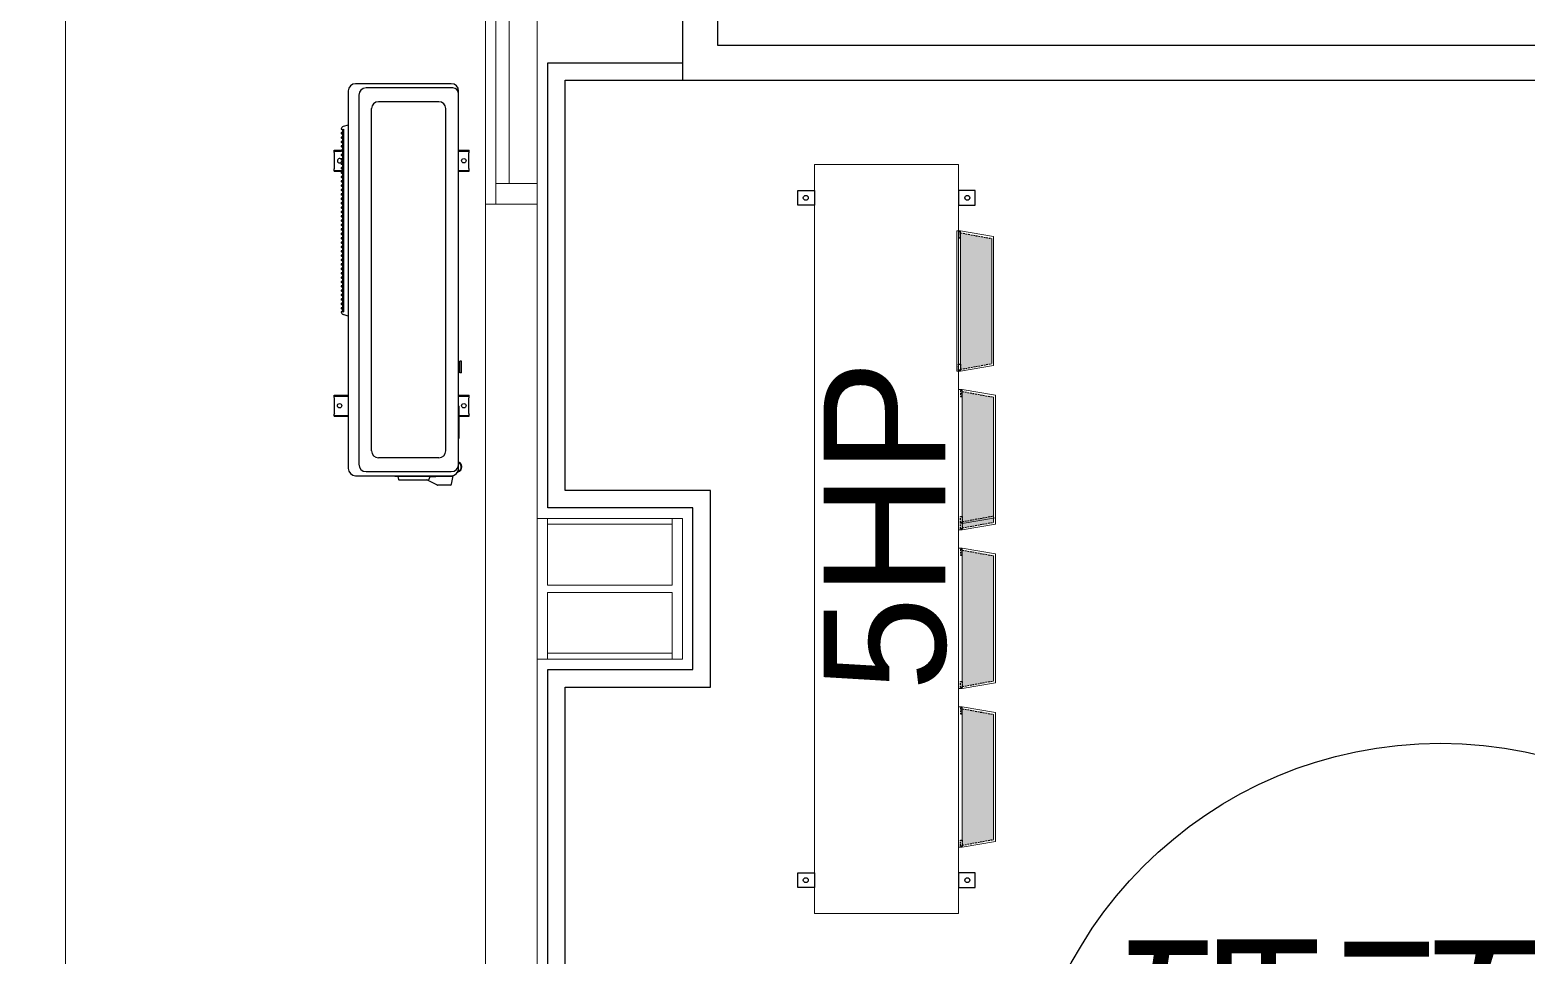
# Model space of a CAD drawing. Header units: millimetres. Extents: x -15161 to 10473752, y -72817 to 33960.
# Drawn here: x 72611.7 to 73039.2, y -48512.7 to -48248.4 of the extents above; entities that cross this region are included whole.
import ezdxf
from ezdxf import colors
from ezdxf.entities.mleader import LeaderData, LeaderLine
from ezdxf.enums import TextEntityAlignment as Align
from ezdxf.math import Vec2, Vec3

# ---------------------------------------------------------------- set-up
doc = ezdxf.new("R2010")
doc.units = ezdxf.units.MM
doc.linetypes.add('DASHED', pattern=[0.75, 0.5, -0.25])
doc.layers.add('1', color=7, linetype='Continuous', lineweight=9)
doc.layers.add('HIDDEN', color=2, linetype='DASHED')
doc.layers.add('PDF_幾何圖形', color=7, linetype='Continuous')
doc.styles.get("Standard").update_dxf_attribs({"font": 'arial.ttf'})

# ---------------------------------------------------------------- blocks, each defined once
blk = doc.blocks.new('建築底圖1140116')
at = {"layer": 'PDF_幾何圖形', "lineweight": 0}
blk.add_line((-1833.16, -22058.93), (-1833.16, -25652.78), dxfattribs=at)
for points in [[(-1953.16, -21908.9), (-1953.16, -26352.25), (-559.74, -26173.15), (-558.05, -26185), (-1953.16, -26364.27)], [(-1833.16, -24779.72), (-1833.16, -24985.07), (-1818.34, -24985.07), (-1818.34, -25389.84), (-1762.03, -25389.84), (-1762.03, -25437.26), (-1762.03, -25389.84), (-1818.34, -25389.84)], [(-1830.2, -24779.72), (-1830.2, -24985.07)], [(-1818.34, -24779.72), (-1818.34, -24985.07)], [(-1826.39, -24979.14), (-1826.39, -24878.37)], [(-1818.34, -24979.14), (-1830.2, -24979.14)], [(-1833.16, -24985.07), (-1833.16, -25532.11), (-1768.38, -25532.11), (-1768.38, -25460.13), (-1762.03, -25460.13)]]:
    blk.add_lwpolyline(points, dxfattribs=at)
for points in [[(-1779.81, -25115.05), (-1776.85, -25115.05), (-1776.85, -25074.83), (-1779.81, -25074.83), (-1779.81, -25093.88), (-1815.38, -25093.88), (-1815.38, -25074.83), (-1818.34, -25074.83), (-1818.34, -25115.05), (-1815.38, -25115.05), (-1815.38, -25096), (-1779.81, -25096)], [(-1815.38, -25076.52), (-1815.38, -25074.83), (-1779.81, -25074.83), (-1779.81, -25076.52)], [(-1815.38, -25115.05), (-1815.38, -25113.36), (-1779.81, -25113.36), (-1779.81, -25115.05)]]:
    blk.add_lwpolyline(points, close=True, dxfattribs=at)
blk = doc.blocks.new('庫板圖灰底')
at = {"color": 8}
for points in [[(79758.79, -18032.58), (79758.79, -18512.75), (80457.14, -18512.75), (80457.14, -18634.96), (80513.64, -18634.96)], [(79768.79, -18032.58), (79768.79, -18502.75), (80467.14, -18502.75), (80467.14, -18624.96), (80513.64, -18624.96)], [(80462.14, -18634.96), (80462.14, -18693.43), (81073.88, -18693.43), (81073.88, -19143.43), (80523.88, -19143.43), (80523.88, -18947.97), (80447.32, -18947.97), (80447.32, -18986.75), (79778.61, -18986.75), (79778.61, -18947.97), (79720.3, -18947.97), (79720.3, -18681.19), (79761.79, -18681.19), (79761.79, -18634.96), (79720.3, -18634.96), (79720.3, -18507.75), (79758.79, -18507.75)], [(80457.14, -18634.96), (80457.14, -18698.43), (81068.88, -18698.43), (81068.88, -19138.43), (80528.88, -19138.43), (80528.88, -18942.97), (80442.32, -18942.97), (80442.32, -18981.75), (79783.61, -18981.75), (79783.61, -18942.97), (79725.3, -18942.97), (79725.3, -18686.19), (79766.79, -18686.19), (79766.79, -18629.96), (79725.3, -18629.96), (79725.3, -18512.75), (79758.79, -18512.75)]]:
    blk.add_lwpolyline(points, dxfattribs=at)
blk = doc.blocks.new('機組圖灰底')
h = blk.add_hatch(color=8)
h.dxf.hatch_style = 1
h.paths.add_polyline_path([(81689.55, -36407.99), (81680.59, -36406.36), (81680.59, -36407.79), (81680.59, -36445.35), (81689.55, -36443.72)])
h = blk.add_hatch(color=8)
h.dxf.hatch_style = 1
h.paths.add_polyline_path([(81690.07, -36453.32), (81681.11, -36451.69), (81681.11, -36453.12), (81681.11, -36490.68), (81690.07, -36489.05)])
h = blk.add_hatch(color=8)
h.dxf.hatch_style = 1
h.paths.add_polyline_path([(81690.07, -36498.65), (81681.11, -36497.02), (81681.11, -36498.45), (81681.11, -36536.01), (81690.07, -36534.38)])
h = blk.add_hatch(color=8)
h.dxf.hatch_style = 1
h.paths.add_polyline_path([(81690.07, -36543.98), (81681.11, -36542.35), (81681.11, -36543.77), (81681.11, -36581.34), (81690.07, -36579.71)])
at = {"layer": '1'}
h = blk.add_hatch(color=8, dxfattribs=at)
h.dxf.hatch_style = 1
h.paths.add_polyline_path([(81680.59, -36406.36), (81680.59, -36407.79), (81689.3, -36407.95)])
h = blk.add_hatch(color=8, dxfattribs=at)
h.dxf.hatch_style = 1
h.paths.add_polyline_path([(81680.59, -36445.35), (81680.59, -36443.92), (81689.3, -36443.76)])
h = blk.add_hatch(color=8, dxfattribs=at)
h.dxf.hatch_style = 1
h.paths.add_polyline_path([(81680.59, -36445.35), (81680.59, -36443.92), (81689.3, -36443.76)])
h = blk.add_hatch(color=8, dxfattribs=at)
h.dxf.hatch_style = 1
h.paths.add_polyline_path([(81681.11, -36451.69), (81681.11, -36453.12), (81689.83, -36453.27)])
h = blk.add_hatch(color=8, dxfattribs=at)
h.dxf.hatch_style = 1
h.paths.add_polyline_path([(81681.11, -36488.89), (81681.11, -36487.46), (81689.83, -36487.3)])
h = blk.add_hatch(color=8, dxfattribs=at)
h.dxf.hatch_style = 1
h.paths.add_polyline_path([(81681.11, -36488.89), (81681.11, -36487.46), (81689.83, -36487.3)])
h = blk.add_hatch(color=8, dxfattribs=at)
h.dxf.hatch_style = 1
h.paths.add_polyline_path([(81681.11, -36488.89), (81681.11, -36487.46), (81689.83, -36487.3)])
h = blk.add_hatch(color=8, dxfattribs=at)
h.dxf.hatch_style = 1
h.paths.add_polyline_path([(81681.11, -36488.89), (81681.11, -36487.46), (81689.83, -36487.3)])
h = blk.add_hatch(color=8, dxfattribs=at)
h.dxf.hatch_style = 1
h.paths.add_polyline_path([(81681.11, -36490.68), (81681.11, -36489.25), (81689.83, -36489.09)])
h = blk.add_hatch(color=8, dxfattribs=at)
h.dxf.hatch_style = 1
h.paths.add_polyline_path([(81681.11, -36490.68), (81681.11, -36489.25), (81689.83, -36489.09)])
h = blk.add_hatch(color=8, dxfattribs=at)
h.dxf.hatch_style = 1
h.paths.add_polyline_path([(81681.11, -36497.02), (81681.11, -36498.45), (81689.83, -36498.6)])
h = blk.add_hatch(color=8, dxfattribs=at)
h.dxf.hatch_style = 1
h.paths.add_polyline_path([(81681.11, -36536.01), (81681.11, -36534.58), (81689.83, -36534.42)])
h = blk.add_hatch(color=8, dxfattribs=at)
h.dxf.hatch_style = 1
h.paths.add_polyline_path([(81681.11, -36536.01), (81681.11, -36534.58), (81689.83, -36534.42)])
h = blk.add_hatch(color=8, dxfattribs=at)
h.dxf.hatch_style = 1
h.paths.add_polyline_path([(81681.11, -36542.35), (81681.11, -36543.77), (81689.83, -36543.93)])
h = blk.add_hatch(color=8, dxfattribs=at)
h.dxf.hatch_style = 1
h.paths.add_polyline_path([(81681.11, -36581.34), (81681.11, -36579.91), (81689.83, -36579.75)])
h = blk.add_hatch(color=8, dxfattribs=at)
h.dxf.hatch_style = 1
h.paths.add_polyline_path([(81681.11, -36581.34), (81681.11, -36579.91), (81689.83, -36579.75)])
at = {"color": 8}
for p, q in [((81505.68, -36365.81), (81505.68, -36473.7)), ((81535.12, -36363.73), (81507.77, -36363.73)), ((81535.52, -36364.93), (81510.77, -36364.93)), ((81537.2, -36473.7), (81537.2, -36365.81)), ((81508.69, -36367.01), (81508.69, -36472.5)), ((81512.34, -36468.67), (81512.34, -36370.83)), ((81531.6, -36368.89), (81514.29, -36368.89)), ((81533.54, -36468.67), (81533.54, -36370.83)), ((81503.68, -36377.77), (81503.68, -36377.99)), ((81503.68, -36379.02), (81503.68, -36379.24)), ((81504.18, -36377.71), (81503.73, -36377.72)), ((81504.18, -36378.06), (81503.73, -36378.04)), ((81504.18, -36378.96), (81503.73, -36378.97)), ((81504.18, -36379.31), (81503.73, -36379.29)), ((81503.75, -36376.78), (81504.32, -36376.77)), ((81504.03, -36376.78), (81504.03, -36377.66)), ((81504.03, -36378.1), (81504.03, -36378.91)), ((81504.03, -36379.35), (81504.03, -36380.16)), ((81504.18, -36376.78), (81504.18, -36377.71)), ((81504.18, -36377.71), (81504.18, -36377.73)), ((81504.18, -36377.73), (81504.32, -36377.73)), ((81504.18, -36378.03), (81504.32, -36378.03)), ((81504.18, -36378.03), (81504.18, -36378.06)), ((81504.18, -36378.06), (81504.18, -36378.96)), ((81504.18, -36378.96), (81504.18, -36378.98)), ((81504.18, -36378.98), (81504.32, -36378.98)), ((81504.18, -36379.28), (81504.18, -36379.31)), ((81504.18, -36379.28), (81504.32, -36379.28)), ((81504.18, -36379.31), (81504.18, -36380.21)), ((81505.68, -36375.55), (81504.25, -36375.98)), ((81504.32, -36376.77), (81504.32, -36428.91)), ((81501.68, -36383.36), (81501.68, -36382.74)), ((81501.68, -36382.74), (81503.7, -36382.74)), ((81501.68, -36382.97), (81503.68, -36382.97)), ((81501.78, -36383.54), (81501.68, -36383.36)), ((81501.78, -36387.94), (81501.78, -36383.54)), ((81503.68, -36380.27), (81503.68, -36380.49)), ((81503.68, -36381.53), (81503.68, -36381.74)), ((81503.68, -36382.78), (81503.68, -36382.99)), ((81503.68, -36384.03), (81503.68, -36384.24)), ((81504.18, -36380.21), (81503.73, -36380.23)), ((81504.18, -36380.56), (81503.73, -36380.54)), ((81504.18, -36381.46), (81503.73, -36381.48)), ((81504.18, -36381.81), (81503.73, -36381.79)), ((81504.18, -36382.71), (81503.73, -36382.73)), ((81504.18, -36383.06), (81503.73, -36383.04)), ((81504.18, -36383.96), (81503.73, -36383.98)), ((81504.03, -36380.6), (81504.03, -36381.42)), ((81504.03, -36381.85), (81504.03, -36382.67)), ((81504.03, -36383.1), (81504.03, -36383.92)), ((81504.18, -36380.21), (81504.18, -36380.23)), ((81504.18, -36380.23), (81504.32, -36380.23)), ((81504.18, -36380.53), (81504.18, -36380.56)), ((81504.18, -36380.53), (81504.32, -36380.53)), ((81504.18, -36380.56), (81504.18, -36381.46)), ((81504.18, -36381.46), (81504.18, -36381.48)), ((81504.18, -36381.48), (81504.32, -36381.48)), ((81504.18, -36381.78), (81504.18, -36381.81)), ((81504.18, -36381.78), (81504.32, -36381.78)), ((81504.18, -36381.81), (81504.18, -36382.71)), ((81504.18, -36382.71), (81504.18, -36382.73)), ((81504.18, -36382.73), (81504.32, -36382.73)), ((81504.18, -36383.03), (81504.18, -36383.06)), ((81504.18, -36383.03), (81504.32, -36383.03)), ((81504.18, -36383.06), (81504.18, -36383.96)), ((81504.18, -36383.96), (81504.18, -36383.98)), ((81504.18, -36383.98), (81504.32, -36383.98)), ((81537.2, -36382.74), (81540.2, -36382.74)), ((81537.2, -36382.97), (81540.2, -36382.97)), ((81540.1, -36383.54), (81540.2, -36383.36)), ((81540.1, -36387.94), (81540.1, -36383.54)), ((81540.2, -36383.36), (81540.2, -36382.74)), ((81501.78, -36387.94), (81501.68, -36388.11)), ((81501.68, -36388.74), (81501.68, -36388.11)), ((81503.68, -36385.28), (81503.68, -36385.49)), ((81503.68, -36386.53), (81503.68, -36386.74)), ((81503.68, -36387.78), (81503.68, -36387.99)), ((81504.18, -36384.31), (81503.73, -36384.29)), ((81504.18, -36385.21), (81503.73, -36385.23)), ((81504.18, -36385.56), (81503.73, -36385.54)), ((81504.18, -36386.46), (81503.73, -36386.48)), ((81504.18, -36386.81), (81503.73, -36386.79)), ((81504.18, -36387.71), (81503.73, -36387.73)), ((81504.18, -36388.06), (81503.73, -36388.04)), ((81504.03, -36384.35), (81504.03, -36385.17)), ((81504.03, -36385.6), (81504.03, -36386.42)), ((81504.03, -36386.85), (81504.03, -36387.67)), ((81504.03, -36388.1), (81504.03, -36388.92)), ((81504.18, -36384.28), (81504.18, -36384.31)), ((81504.18, -36384.28), (81504.32, -36384.28)), ((81504.18, -36384.31), (81504.18, -36385.21)), ((81504.18, -36385.21), (81504.18, -36385.23)), ((81504.18, -36385.23), (81504.32, -36385.23)), ((81504.18, -36385.53), (81504.18, -36385.56)), ((81504.18, -36385.53), (81504.32, -36385.53)), ((81504.18, -36385.56), (81504.18, -36386.46)), ((81504.18, -36386.46), (81504.18, -36386.48)), ((81504.18, -36386.48), (81504.32, -36386.48)), ((81504.18, -36386.78), (81504.18, -36386.81)), ((81504.18, -36386.78), (81504.32, -36386.78)), ((81504.18, -36386.81), (81504.18, -36387.71)), ((81504.18, -36387.71), (81504.18, -36387.74)), ((81504.18, -36387.74), (81504.32, -36387.74)), ((81504.18, -36388.04), (81504.18, -36388.06)), ((81504.18, -36388.04), (81504.32, -36388.04)), ((81504.18, -36388.06), (81504.18, -36388.96)), ((81540.1, -36387.94), (81540.2, -36388.11)), ((81540.2, -36388.74), (81540.2, -36388.11)), ((81501.68, -36388.51), (81504.03, -36388.51)), ((81501.68, -36388.74), (81504.03, -36388.74)), ((81503.68, -36389.03), (81503.68, -36389.24)), ((81503.68, -36390.28), (81503.68, -36390.49)), ((81503.68, -36391.53), (81503.68, -36391.74)), ((81504.18, -36388.96), (81503.73, -36388.98)), ((81504.18, -36389.31), (81503.73, -36389.29)), ((81504.18, -36390.21), (81503.73, -36390.23)), ((81504.18, -36390.56), (81503.73, -36390.54)), ((81504.18, -36391.46), (81503.73, -36391.48)), ((81504.18, -36391.81), (81503.73, -36391.79)), ((81504.03, -36389.35), (81504.03, -36390.17)), ((81504.03, -36390.6), (81504.03, -36391.42)), ((81504.03, -36391.85), (81504.03, -36392.67)), ((81504.18, -36388.96), (81504.18, -36388.99)), ((81504.18, -36388.99), (81504.32, -36388.99)), ((81504.18, -36389.29), (81504.32, -36389.29)), ((81504.18, -36389.29), (81504.18, -36389.31)), ((81504.18, -36389.31), (81504.18, -36390.21)), ((81504.18, -36390.21), (81504.18, -36390.24)), ((81504.18, -36390.24), (81504.32, -36390.24)), ((81504.18, -36390.54), (81504.32, -36390.54)), ((81504.18, -36390.54), (81504.18, -36390.56)), ((81504.18, -36390.56), (81504.18, -36391.46)), ((81504.18, -36391.46), (81504.18, -36391.49)), ((81504.18, -36391.49), (81504.32, -36391.49)), ((81504.18, -36391.79), (81504.32, -36391.79)), ((81504.18, -36391.79), (81504.18, -36391.81)), ((81504.18, -36391.81), (81504.18, -36392.71)), ((81537.2, -36388.51), (81540.2, -36388.51)), ((81537.2, -36388.74), (81540.2, -36388.74)), ((81503.68, -36392.78), (81503.68, -36392.99)), ((81503.68, -36394.03), (81503.68, -36394.25)), ((81503.68, -36395.28), (81503.68, -36395.5)), ((81503.68, -36396.53), (81503.68, -36396.75)), ((81504.18, -36392.71), (81503.73, -36392.73)), ((81504.18, -36393.06), (81503.73, -36393.04)), ((81504.18, -36393.96), (81503.73, -36393.98)), ((81504.18, -36394.31), (81503.73, -36394.3)), ((81504.18, -36395.21), (81503.73, -36395.23)), ((81504.18, -36395.56), (81503.73, -36395.55)), ((81504.18, -36396.46), (81503.73, -36396.48)), ((81504.18, -36396.81), (81503.73, -36396.8)), ((81504.03, -36393.1), (81504.03, -36393.92)), ((81504.03, -36394.36), (81504.03, -36395.17)), ((81504.03, -36395.61), (81504.03, -36396.42)), ((81504.03, -36396.86), (81504.03, -36397.67)), ((81504.18, -36392.71), (81504.18, -36392.74)), ((81504.18, -36392.74), (81504.32, -36392.74)), ((81504.18, -36393.04), (81504.32, -36393.04)), ((81504.18, -36393.04), (81504.18, -36393.06)), ((81504.18, -36393.06), (81504.18, -36393.96)), ((81504.18, -36393.96), (81504.18, -36393.99)), ((81504.18, -36393.99), (81504.32, -36393.99)), ((81504.18, -36394.29), (81504.18, -36394.31)), ((81504.18, -36394.29), (81504.32, -36394.29)), ((81504.18, -36394.31), (81504.18, -36395.21)), ((81504.18, -36395.21), (81504.18, -36395.24)), ((81504.18, -36395.24), (81504.32, -36395.24)), ((81504.18, -36395.54), (81504.32, -36395.54)), ((81504.18, -36395.54), (81504.18, -36395.56)), ((81504.18, -36395.56), (81504.18, -36396.46)), ((81504.18, -36396.46), (81504.18, -36396.49)), ((81504.18, -36396.49), (81504.32, -36396.49)), ((81504.18, -36396.79), (81504.18, -36396.81)), ((81504.18, -36396.79), (81504.32, -36396.79)), ((81504.18, -36396.81), (81504.18, -36397.72)), ((81503.68, -36397.78), (81503.68, -36398)), ((81503.68, -36399.03), (81503.68, -36399.25)), ((81503.68, -36400.28), (81503.68, -36400.5)), ((81504.18, -36397.72), (81503.73, -36397.73)), ((81504.18, -36398.07), (81503.73, -36398.05)), ((81504.18, -36398.97), (81503.73, -36398.98)), ((81504.18, -36399.32), (81503.73, -36399.3)), ((81504.18, -36400.22), (81503.73, -36400.23)), ((81504.18, -36400.57), (81503.73, -36400.55)), ((81504.03, -36398.11), (81504.03, -36398.92)), ((81504.03, -36399.36), (81504.03, -36400.17)), ((81504.03, -36400.61), (81504.03, -36401.42)), ((81504.18, -36397.72), (81504.18, -36397.74)), ((81504.18, -36397.74), (81504.32, -36397.74)), ((81504.18, -36398.04), (81504.32, -36398.04)), ((81504.18, -36398.04), (81504.18, -36398.07)), ((81504.18, -36398.07), (81504.18, -36398.97)), ((81504.18, -36398.97), (81504.18, -36398.99)), ((81504.18, -36398.99), (81504.32, -36398.99)), ((81504.18, -36399.29), (81504.32, -36399.29)), ((81504.18, -36399.29), (81504.18, -36399.32)), ((81504.18, -36399.32), (81504.18, -36400.22)), ((81504.18, -36400.22), (81504.18, -36400.24)), ((81504.18, -36400.24), (81504.32, -36400.24)), ((81504.18, -36400.54), (81504.32, -36400.54)), ((81504.18, -36400.54), (81504.18, -36400.57)), ((81504.18, -36400.57), (81504.18, -36401.47)), ((81503.68, -36401.53), (81503.68, -36401.75)), ((81503.68, -36402.79), (81503.68, -36403)), ((81503.68, -36404.04), (81503.68, -36404.25)), ((81503.68, -36405.29), (81503.68, -36405.5)), ((81504.18, -36401.47), (81503.73, -36401.48)), ((81504.18, -36401.82), (81503.73, -36401.8)), ((81504.18, -36402.72), (81503.73, -36402.74)), ((81504.18, -36403.07), (81503.73, -36403.05)), ((81504.18, -36403.97), (81503.73, -36403.99)), ((81504.18, -36404.32), (81503.73, -36404.3)), ((81504.18, -36405.22), (81503.73, -36405.24)), ((81504.03, -36401.86), (81504.03, -36402.68)), ((81504.03, -36403.11), (81504.03, -36403.93)), ((81504.03, -36404.36), (81504.03, -36405.18)), ((81504.18, -36401.47), (81504.18, -36401.49)), ((81504.18, -36401.49), (81504.32, -36401.49)), ((81504.18, -36401.79), (81504.32, -36401.79)), ((81504.18, -36401.79), (81504.18, -36401.82)), ((81504.18, -36401.82), (81504.18, -36402.72)), ((81504.18, -36402.72), (81504.18, -36402.74)), ((81504.18, -36402.74), (81504.32, -36402.74)), ((81504.18, -36403.04), (81504.32, -36403.04)), ((81504.18, -36403.04), (81504.18, -36403.07)), ((81504.18, -36403.07), (81504.18, -36403.97)), ((81504.18, -36403.97), (81504.18, -36403.99)), ((81504.18, -36403.99), (81504.32, -36403.99)), ((81504.18, -36404.29), (81504.32, -36404.29)), ((81504.18, -36404.29), (81504.18, -36404.32)), ((81504.18, -36404.32), (81504.18, -36405.22)), ((81504.18, -36405.22), (81504.18, -36405.24)), ((81504.18, -36405.24), (81504.32, -36405.24)), ((81503.68, -36406.54), (81503.68, -36406.75)), ((81503.68, -36407.79), (81503.68, -36408)), ((81503.68, -36409.04), (81503.68, -36409.25)), ((81504.18, -36405.57), (81503.73, -36405.55)), ((81504.18, -36406.47), (81503.73, -36406.49)), ((81504.18, -36406.82), (81503.73, -36406.8)), ((81504.18, -36407.72), (81503.73, -36407.74)), ((81504.18, -36408.07), (81503.73, -36408.05)), ((81504.18, -36408.97), (81503.73, -36408.99)), ((81504.18, -36409.32), (81503.73, -36409.3)), ((81504.03, -36405.61), (81504.03, -36406.43)), ((81504.03, -36406.86), (81504.03, -36407.68)), ((81504.03, -36408.11), (81504.03, -36408.93)), ((81504.03, -36409.36), (81504.03, -36410.18)), ((81504.18, -36405.54), (81504.32, -36405.54)), ((81504.18, -36405.54), (81504.18, -36405.57)), ((81504.18, -36405.57), (81504.18, -36406.47)), ((81504.18, -36406.47), (81504.18, -36406.49)), ((81504.18, -36406.49), (81504.32, -36406.49)), ((81504.18, -36406.79), (81504.32, -36406.79)), ((81504.18, -36406.79), (81504.18, -36406.82)), ((81504.18, -36406.82), (81504.18, -36407.72)), ((81504.18, -36407.72), (81504.18, -36407.74)), ((81504.18, -36407.74), (81504.32, -36407.74)), ((81504.18, -36408.04), (81504.32, -36408.04)), ((81504.18, -36408.04), (81504.18, -36408.07)), ((81504.18, -36408.07), (81504.18, -36408.97)), ((81504.18, -36408.97), (81504.18, -36409)), ((81504.18, -36409), (81504.32, -36409)), ((81504.18, -36409.3), (81504.32, -36409.3)), ((81504.18, -36409.3), (81504.18, -36409.32)), ((81504.18, -36409.32), (81504.18, -36410.22)), ((81503.68, -36410.29), (81503.68, -36410.5)), ((81503.68, -36411.54), (81503.68, -36411.75)), ((81503.68, -36412.79), (81503.68, -36413)), ((81504.18, -36410.22), (81503.73, -36410.24)), ((81504.18, -36410.57), (81503.73, -36410.55)), ((81504.18, -36411.47), (81503.73, -36411.49)), ((81504.18, -36411.82), (81503.73, -36411.8)), ((81504.18, -36412.72), (81503.73, -36412.74)), ((81504.18, -36413.07), (81503.73, -36413.05)), ((81504.18, -36413.97), (81503.73, -36413.99)), ((81504.03, -36410.61), (81504.03, -36411.43)), ((81504.03, -36411.86), (81504.03, -36412.68)), ((81504.03, -36413.11), (81504.03, -36413.93)), ((81504.18, -36410.22), (81504.18, -36410.25)), ((81504.18, -36410.25), (81504.32, -36410.25)), ((81504.18, -36410.55), (81504.32, -36410.55)), ((81504.18, -36410.55), (81504.18, -36410.57)), ((81504.18, -36410.57), (81504.18, -36411.47)), ((81504.18, -36411.47), (81504.18, -36411.5)), ((81504.18, -36411.5), (81504.32, -36411.5)), ((81504.18, -36411.8), (81504.32, -36411.8)), ((81504.18, -36411.8), (81504.18, -36411.82)), ((81504.18, -36411.82), (81504.18, -36412.72)), ((81504.18, -36412.72), (81504.18, -36412.75)), ((81504.18, -36412.75), (81504.32, -36412.75)), ((81504.18, -36413.05), (81504.32, -36413.05)), ((81504.18, -36413.05), (81504.18, -36413.07)), ((81504.18, -36413.07), (81504.18, -36413.97)), ((81504.18, -36413.97), (81504.18, -36414)), ((81504.18, -36414), (81504.32, -36414)), ((81503.68, -36414.04), (81503.68, -36414.25)), ((81503.68, -36415.29), (81503.68, -36415.51)), ((81503.68, -36416.54), (81503.68, -36416.76)), ((81503.68, -36417.79), (81503.68, -36418.01)), ((81504.18, -36414.32), (81503.73, -36414.3)), ((81504.18, -36415.22), (81503.73, -36415.24)), ((81504.18, -36415.57), (81503.73, -36415.56)), ((81504.18, -36416.47), (81503.73, -36416.49)), ((81504.18, -36416.82), (81503.73, -36416.81)), ((81504.18, -36417.72), (81503.73, -36417.74)), ((81504.18, -36418.07), (81503.73, -36418.06)), ((81504.03, -36414.36), (81504.03, -36415.18)), ((81504.03, -36415.62), (81504.03, -36416.43)), ((81504.03, -36416.87), (81504.03, -36417.68)), ((81504.03, -36418.12), (81504.03, -36418.93)), ((81504.18, -36414.3), (81504.32, -36414.3)), ((81504.18, -36414.3), (81504.18, -36414.32)), ((81504.18, -36414.32), (81504.18, -36415.22)), ((81504.18, -36415.22), (81504.18, -36415.25)), ((81504.18, -36415.25), (81504.32, -36415.25)), ((81504.18, -36415.55), (81504.32, -36415.55)), ((81504.18, -36415.55), (81504.18, -36415.57)), ((81504.18, -36415.57), (81504.18, -36416.47)), ((81504.18, -36416.47), (81504.18, -36416.5)), ((81504.18, -36416.5), (81504.32, -36416.5)), ((81504.18, -36416.8), (81504.32, -36416.8)), ((81504.18, -36416.8), (81504.18, -36416.82)), ((81504.18, -36416.82), (81504.18, -36417.72)), ((81504.18, -36417.72), (81504.18, -36417.75)), ((81504.18, -36417.75), (81504.32, -36417.75)), ((81504.18, -36418.05), (81504.32, -36418.05)), ((81504.18, -36418.05), (81504.18, -36418.07)), ((81504.18, -36418.07), (81504.18, -36418.97)), ((81690.08, -36417.76), (81690.07, -36417.76)), ((81503.68, -36419.04), (81503.68, -36419.26)), ((81503.68, -36420.29), (81503.68, -36420.51)), ((81503.68, -36421.54), (81503.68, -36421.76)), ((81504.18, -36418.97), (81503.73, -36418.99)), ((81504.18, -36419.33), (81503.73, -36419.31)), ((81504.18, -36420.23), (81503.73, -36420.24)), ((81504.18, -36420.58), (81503.73, -36420.56)), ((81504.18, -36421.48), (81503.73, -36421.49)), ((81504.18, -36421.83), (81503.73, -36421.81)), ((81504.03, -36419.37), (81504.03, -36420.18)), ((81504.03, -36420.62), (81504.03, -36421.43)), ((81504.03, -36421.87), (81504.03, -36422.68)), ((81504.18, -36418.97), (81504.18, -36419)), ((81504.18, -36419), (81504.32, -36419)), ((81504.18, -36419.3), (81504.32, -36419.3)), ((81504.18, -36419.3), (81504.18, -36419.33)), ((81504.18, -36419.33), (81504.18, -36420.23)), ((81504.18, -36420.23), (81504.18, -36420.25)), ((81504.18, -36420.25), (81504.32, -36420.25)), ((81504.18, -36420.55), (81504.32, -36420.55)), ((81504.18, -36420.55), (81504.18, -36420.58)), ((81504.18, -36420.58), (81504.18, -36421.48)), ((81504.18, -36421.48), (81504.18, -36421.5)), ((81504.18, -36421.5), (81504.32, -36421.5)), ((81504.18, -36421.8), (81504.32, -36421.8)), ((81504.18, -36421.8), (81504.18, -36421.83)), ((81504.18, -36421.83), (81504.18, -36422.73)), ((81503.68, -36422.79), (81503.68, -36423.01)), ((81503.68, -36424.05), (81503.68, -36424.26)), ((81503.68, -36425.3), (81503.68, -36425.51)), ((81503.68, -36426.55), (81503.68, -36426.76)), ((81504.18, -36422.73), (81503.73, -36422.74)), ((81504.18, -36423.08), (81503.73, -36423.06)), ((81504.18, -36423.98), (81503.73, -36424)), ((81504.18, -36424.33), (81503.73, -36424.31)), ((81504.18, -36425.23), (81503.73, -36425.25)), ((81504.18, -36425.58), (81503.73, -36425.56)), ((81504.18, -36426.48), (81503.73, -36426.5)), ((81504.18, -36426.83), (81503.73, -36426.81)), ((81504.03, -36423.12), (81504.03, -36423.94)), ((81504.03, -36424.37), (81504.03, -36425.19)), ((81504.03, -36425.62), (81504.03, -36426.44)), ((81504.18, -36422.73), (81504.18, -36422.75)), ((81504.18, -36422.75), (81504.32, -36422.75)), ((81504.18, -36423.05), (81504.32, -36423.05)), ((81504.18, -36423.05), (81504.18, -36423.08)), ((81504.18, -36423.08), (81504.18, -36423.98)), ((81504.18, -36423.98), (81504.18, -36424)), ((81504.18, -36424), (81504.32, -36424)), ((81504.18, -36424.3), (81504.32, -36424.3)), ((81504.18, -36424.3), (81504.18, -36424.33)), ((81504.18, -36424.33), (81504.18, -36425.23)), ((81504.18, -36425.23), (81504.18, -36425.25)), ((81504.18, -36425.25), (81504.32, -36425.25)), ((81504.18, -36425.55), (81504.32, -36425.55)), ((81504.18, -36425.55), (81504.18, -36425.58)), ((81504.18, -36425.58), (81504.18, -36426.48)), ((81504.18, -36426.48), (81504.18, -36426.5)), ((81504.18, -36426.5), (81504.32, -36426.5)), ((81504.18, -36426.8), (81504.32, -36426.8)), ((81504.18, -36426.8), (81504.18, -36426.83)), ((81504.18, -36426.83), (81504.18, -36427.73)), ((81503.68, -36427.8), (81503.68, -36428.01)), ((81503.68, -36428.93), (81503.68, -36428.93)), ((81504.18, -36427.73), (81503.73, -36427.75)), ((81504.18, -36428.08), (81503.73, -36428.06)), ((81504.18, -36428.88), (81503.73, -36428.88)), ((81504.03, -36426.87), (81504.03, -36427.69)), ((81504.03, -36428.12), (81504.03, -36428.83)), ((81504.18, -36427.73), (81504.18, -36427.75)), ((81504.18, -36427.75), (81504.32, -36427.75)), ((81504.18, -36428.05), (81504.32, -36428.05)), ((81504.18, -36428.05), (81504.18, -36428.08)), ((81504.18, -36428.08), (81504.18, -36428.91)), ((81504.18, -36428.91), (81504.18, -36428.88)), ((81504.18, -36428.91), (81504.32, -36428.91)), ((81505.68, -36430.13), (81504.25, -36429.7)), ((81690.08, -36433.95), (81690.07, -36433.95)), ((81537.2, -36443.31), (81537.51, -36443.31)), ((81538.02, -36443.01), (81537.52, -36443.01)), ((81537.52, -36446.41), (81537.52, -36443.01)), ((81538.02, -36446.41), (81538.02, -36443.01)), ((81537.2, -36446.11), (81537.52, -36446.11)), ((81538.02, -36446.41), (81537.52, -36446.41)), ((81501.68, -36453.39), (81501.68, -36452.77)), ((81501.68, -36452.77), (81505.68, -36452.77)), ((81501.68, -36453), (81505.68, -36453)), ((81501.78, -36453.57), (81501.68, -36453.39)), ((81501.78, -36457.97), (81501.78, -36453.57)), ((81537.2, -36452.77), (81540.2, -36452.77)), ((81537.2, -36453), (81540.2, -36453)), ((81537.2, -36455.92), (81537.3, -36455.92)), ((81537.4, -36464.93), (81537.4, -36456.02)), ((81540.1, -36453.57), (81540.2, -36453.39)), ((81540.1, -36457.97), (81540.1, -36453.57)), ((81540.2, -36453.39), (81540.2, -36452.77)), ((81501.78, -36457.97), (81501.68, -36458.14)), ((81501.68, -36458.77), (81501.68, -36458.14)), ((81501.68, -36458.54), (81505.68, -36458.54)), ((81501.68, -36458.77), (81505.68, -36458.77)), ((81537.4, -36458.54), (81540.2, -36458.54)), ((81537.4, -36458.77), (81540.2, -36458.77)), ((81540.1, -36457.97), (81540.2, -36458.14)), ((81540.2, -36458.77), (81540.2, -36458.14)), ((81537.3, -36465.03), (81537.2, -36465.03)), ((81690.61, -36463.09), (81690.6, -36463.09)), ((81531.6, -36470.62), (81514.29, -36470.62)), ((81537.56, -36472.06), (81537.2, -36471.86)), ((81507.77, -36475.78), (81535.68, -36475.78)), ((81510.77, -36474.58), (81535.12, -36474.58)), ((81518.99, -36475.78), (81518.99, -36475.98)), ((81529.8, -36475.98), (81518.99, -36475.98)), ((81519.84, -36475.98), (81520.04, -36476.83)), ((81520.19, -36476.98), (81528.59, -36476.98)), ((81528.67, -36475.98), (81524.87, -36475.98)), ((81531.01, -36478.4), (81528.17, -36476.98)), ((81528.95, -36475.98), (81528.74, -36476.83)), ((81530.68, -36476.08), (81528.92, -36476.08)), ((81529.8, -36475.78), (81529.8, -36475.98)), ((81535.64, -36475.98), (81530.68, -36475.98)), ((81530.68, -36476.08), (81530.68, -36475.98)), ((81535.19, -36478.15), (81535.68, -36475.78)), ((81537.56, -36474.44), (81536.96, -36474.76)), ((81534.84, -36478.43), (81531.15, -36478.43)), ((81690.61, -36479.28), (81690.6, -36479.28)), ((81690.61, -36508.41), (81690.6, -36508.41)), ((81690.61, -36524.61), (81690.6, -36524.61)), ((81690.61, -36553.74), (81690.6, -36553.74)), ((81690.61, -36569.94), (81690.6, -36569.94))]:
    blk.add_line(p, q, dxfattribs=at)
for points in [[(81634.13, -36398.46), (81634.13, -36394.24), (81638.89, -36394.24), (81638.89, -36398.46)], [(81684.82, -36398.46), (81684.82, -36394.24), (81680.06, -36394.24), (81680.06, -36398.46)], [(81634.13, -36593.46), (81634.13, -36589.24), (81638.89, -36589.24), (81638.89, -36593.46)], [(81684.82, -36593.46), (81684.82, -36589.24), (81680.06, -36589.24), (81680.06, -36593.46)]]:
    blk.add_lwpolyline(points, close=True, dxfattribs=at)
for centre, radius in [((81538.7, -36385.74), 0.625), ((81636.39, -36396.35), 0.701), ((81682.56, -36396.35), 0.701), ((81503.18, -36455.77), 0.625), ((81538.7, -36455.77), 0.625), ((81636.39, -36591.35), 0.701), ((81682.56, -36591.35), 0.701)]:
    blk.add_circle(centre, radius, dxfattribs=at)
for centre, radius, start, end in [((81507.77, -36365.81), 2.08, 90, 180), ((81510.77, -36367.01), 2.08, 90, 180), ((81535.12, -36365.81), 2.08, 0, 90), ((81535.52, -36366.61), 1.68, 0, 90), ((81514.29, -36370.83), 1.95, 90, 180), ((81531.6, -36370.83), 1.95, 0, 90), ((81504.48, -36376.75), 0.8, 106.7, 178.7317), ((81503.73, -36376.74), 0.05, 174.9251, 293.4811), ((81503.73, -36377.77), 0.05, 92.2906, 180), ((81503.73, -36377.99), 0.05, 180, 267.7094), ((81503.73, -36379.02), 0.05, 92.2906, 180), ((81503.73, -36379.24), 0.05, 180, 267.7094), ((81503.98, -36377.66), 0.05, 272.2906, 0), ((81503.98, -36378.1), 0.05, 0, 87.7094), ((81503.98, -36379.35), 0.05, 0, 87.7094), ((81503.73, -36380.27), 0.05, 92.2906, 180), ((81503.73, -36380.49), 0.05, 180, 267.7094), ((81503.73, -36381.53), 0.05, 92.2906, 180), ((81503.73, -36381.74), 0.05, 180, 267.7094), ((81503.73, -36382.78), 0.05, 92.2906, 180), ((81503.73, -36382.99), 0.05, 180, 267.7094), ((81503.73, -36384.03), 0.05, 92.2906, 180), ((81503.98, -36380.16), 0.05, 272.2906, 0), ((81503.98, -36380.6), 0.05, 0, 87.7094), ((81503.98, -36381.42), 0.05, 272.2906, 0), ((81503.98, -36381.85), 0.05, 0, 87.7094), ((81503.98, -36382.67), 0.05, 272.2906, 0), ((81503.98, -36383.1), 0.05, 0, 87.7094), ((81503.98, -36383.92), 0.05, 272.2906, 0), ((81503.18, -36385.74), 0.625, 36.8699, 18.0086), ((81503.73, -36384.24), 0.05, 180, 267.7094), ((81503.73, -36385.28), 0.05, 92.2906, 180), ((81503.73, -36385.49), 0.05, 180, 267.7094), ((81503.73, -36386.53), 0.05, 92.2906, 180), ((81503.73, -36386.74), 0.05, 180, 267.7094), ((81503.73, -36387.78), 0.05, 92.2906, 180), ((81503.73, -36387.99), 0.05, 180, 267.7094), ((81503.98, -36384.35), 0.05, 0, 87.7094), ((81503.98, -36385.17), 0.05, 272.2906, 0), ((81503.98, -36385.6), 0.05, 0, 87.7094), ((81503.98, -36386.42), 0.05, 272.2906, 0), ((81503.98, -36386.85), 0.05, 0, 87.7094), ((81503.98, -36387.67), 0.05, 272.2906, 0), ((81503.98, -36388.1), 0.05, 0, 87.7094), ((81503.73, -36389.03), 0.05, 92.2906, 180), ((81503.73, -36389.24), 0.05, 180, 267.7094), ((81503.73, -36390.28), 0.05, 92.2906, 180), ((81503.73, -36390.49), 0.05, 180, 267.7094), ((81503.73, -36391.53), 0.05, 92.2906, 180), ((81503.73, -36391.74), 0.05, 180, 267.7094), ((81503.98, -36389.35), 0.05, 0, 87.7094), ((81503.98, -36390.17), 0.05, 272.2906, 0), ((81503.98, -36390.6), 0.05, 0, 87.7094), ((81503.98, -36391.42), 0.05, 272.2906, 0), ((81503.98, -36391.85), 0.05, 0, 87.7094), ((81503.73, -36392.78), 0.05, 92.2906, 180), ((81503.73, -36392.99), 0.05, 180, 267.7094), ((81503.73, -36394.03), 0.05, 92.2906, 180), ((81503.73, -36394.25), 0.05, 180, 267.7094), ((81503.73, -36395.28), 0.05, 92.2906, 180), ((81503.73, -36395.5), 0.05, 180, 267.7094), ((81503.73, -36396.53), 0.05, 92.2906, 180), ((81503.73, -36396.75), 0.05, 180, 267.7094), ((81503.98, -36392.67), 0.05, 272.2906, 0), ((81503.98, -36393.1), 0.05, 0, 87.7094), ((81503.98, -36393.92), 0.05, 272.2906, 0), ((81503.98, -36394.36), 0.05, 0, 87.7094), ((81503.98, -36395.17), 0.05, 272.2906, 0), ((81503.98, -36395.61), 0.05, 0, 87.7094), ((81503.98, -36396.42), 0.05, 272.2906, 0), ((81503.98, -36396.86), 0.05, 0, 87.7094), ((81503.73, -36397.78), 0.05, 92.2906, 180), ((81503.73, -36398), 0.05, 180, 267.7094), ((81503.73, -36399.03), 0.05, 92.2906, 180), ((81503.73, -36399.25), 0.05, 180, 267.7094), ((81503.73, -36400.28), 0.05, 92.2906, 180), ((81503.73, -36400.5), 0.05, 180, 267.7094), ((81503.98, -36397.67), 0.05, 272.2906, 0), ((81503.98, -36398.11), 0.05, 0, 87.7094), ((81503.98, -36398.92), 0.05, 272.2906, 0), ((81503.98, -36399.36), 0.05, 0, 87.7094), ((81503.98, -36400.17), 0.05, 272.2906, 0), ((81503.98, -36400.61), 0.05, 0, 87.7094), ((81503.73, -36401.53), 0.05, 92.2906, 180), ((81503.73, -36401.75), 0.05, 180, 267.7094), ((81503.73, -36402.79), 0.05, 92.2906, 180), ((81503.73, -36403), 0.05, 180, 267.7094), ((81503.73, -36404.04), 0.05, 92.2906, 180), ((81503.73, -36404.25), 0.05, 180, 267.7094), ((81503.73, -36405.29), 0.05, 92.2906, 180), ((81503.98, -36401.42), 0.05, 272.2906, 0), ((81503.98, -36401.86), 0.05, 0, 87.7094), ((81503.98, -36402.68), 0.05, 272.2906, 0), ((81503.98, -36403.11), 0.05, 0, 87.7094), ((81503.98, -36403.93), 0.05, 272.2906, 0), ((81503.98, -36404.36), 0.05, 0, 87.7094), ((81503.98, -36405.18), 0.05, 272.2906, 0), ((81503.73, -36405.5), 0.05, 180, 267.7094), ((81503.73, -36406.54), 0.05, 92.2906, 180), ((81503.73, -36406.75), 0.05, 180, 267.7094), ((81503.73, -36407.79), 0.05, 92.2906, 180), ((81503.73, -36408), 0.05, 180, 267.7094), ((81503.73, -36409.04), 0.05, 92.2906, 180), ((81503.73, -36409.25), 0.05, 180, 267.7094), ((81503.98, -36405.61), 0.05, 0, 87.7094), ((81503.98, -36406.43), 0.05, 272.2906, 0), ((81503.98, -36406.86), 0.05, 0, 87.7094), ((81503.98, -36407.68), 0.05, 272.2906, 0), ((81503.98, -36408.11), 0.05, 0, 87.7094), ((81503.98, -36408.93), 0.05, 272.2906, 0), ((81503.98, -36409.36), 0.05, 0, 87.7094), ((81503.73, -36410.29), 0.05, 92.2906, 180), ((81503.73, -36410.5), 0.05, 180, 267.7094), ((81503.73, -36411.54), 0.05, 92.2906, 180), ((81503.73, -36411.75), 0.05, 180, 267.7094), ((81503.73, -36412.79), 0.05, 92.2906, 180), ((81503.73, -36413), 0.05, 180, 267.7094), ((81503.73, -36414.04), 0.05, 92.2906, 180), ((81503.98, -36410.18), 0.05, 272.2906, 0), ((81503.98, -36410.61), 0.05, 0, 87.7094), ((81503.98, -36411.43), 0.05, 272.2906, 0), ((81503.98, -36411.86), 0.05, 0, 87.7094), ((81503.98, -36412.68), 0.05, 272.2906, 0), ((81503.98, -36413.11), 0.05, 0, 87.7094), ((81503.98, -36413.93), 0.05, 272.2906, 0), ((81503.73, -36414.25), 0.05, 180, 267.7094), ((81503.73, -36415.29), 0.05, 92.2906, 180), ((81503.73, -36415.51), 0.05, 180, 267.7094), ((81503.73, -36416.54), 0.05, 92.2906, 180), ((81503.73, -36416.76), 0.05, 180, 267.7094), ((81503.73, -36417.79), 0.05, 92.2906, 180), ((81503.73, -36418.01), 0.05, 180, 267.7094), ((81503.98, -36414.36), 0.05, 0, 87.7094), ((81503.98, -36415.18), 0.05, 272.2906, 0), ((81503.98, -36415.62), 0.05, 0, 87.7094), ((81503.98, -36416.43), 0.05, 272.2906, 0), ((81503.98, -36416.87), 0.05, 0, 87.7094), ((81503.98, -36417.68), 0.05, 272.2906, 0), ((81503.98, -36418.12), 0.05, 0, 87.7094), ((81503.73, -36419.04), 0.05, 92.2906, 180), ((81503.73, -36419.26), 0.05, 180, 267.7094), ((81503.73, -36420.29), 0.05, 92.2906, 180), ((81503.73, -36420.51), 0.05, 180, 267.7094), ((81503.73, -36421.54), 0.05, 92.2906, 180), ((81503.73, -36421.76), 0.05, 180, 267.7094), ((81503.98, -36418.93), 0.05, 272.2906, 0), ((81503.98, -36419.37), 0.05, 0, 87.7094), ((81503.98, -36420.18), 0.05, 272.2906, 0), ((81503.98, -36420.62), 0.05, 0, 87.7094), ((81503.98, -36421.43), 0.05, 272.2906, 0), ((81503.98, -36421.87), 0.05, 0, 87.7094), ((81503.73, -36422.79), 0.05, 92.2906, 180), ((81503.73, -36423.01), 0.05, 180, 267.7094), ((81503.73, -36424.05), 0.05, 92.2906, 180), ((81503.73, -36424.26), 0.05, 180, 267.7094), ((81503.73, -36425.3), 0.05, 92.2906, 180), ((81503.73, -36425.51), 0.05, 180, 267.7094), ((81503.73, -36426.55), 0.05, 92.2906, 180), ((81503.73, -36426.76), 0.05, 180, 267.7094), ((81503.98, -36422.68), 0.05, 272.2906, 0), ((81503.98, -36423.12), 0.05, 0, 87.7094), ((81503.98, -36423.94), 0.05, 272.2906, 0), ((81503.98, -36424.37), 0.05, 0, 87.7094), ((81503.98, -36425.19), 0.05, 272.2906, 0), ((81503.98, -36425.62), 0.05, 0, 87.7094), ((81503.98, -36426.44), 0.05, 272.2906, 0), ((81503.98, -36426.87), 0.05, 0, 87.7094), ((81503.73, -36427.8), 0.05, 92.2906, 180), ((81503.73, -36428.01), 0.05, 180, 267.7094), ((81503.73, -36428.93), 0.05, 90, 180), ((81504.48, -36428.93), 0.8, 179.546, 253.3), ((81503.98, -36428.83), 0.05, 270, 0), ((81503.98, -36427.69), 0.05, 272.2906, 0), ((81503.98, -36428.12), 0.05, 0, 87.7094), ((81537.3, -36456.02), 0.1, 0, 90), ((81537.3, -36464.93), 0.1, 270, 0), ((81514.29, -36468.67), 1.95, 180, 270), ((81531.6, -36468.67), 1.95, 270, 0), ((81507.77, -36473.7), 2.08, 180, 270), ((81510.77, -36472.5), 2.08, 180, 270), ((81535.12, -36472.5), 2.08, 270, 0), ((81535.12, -36473.7), 2.08, 270, 0), ((81520.19, -36476.83), 0.15, 180, 270), ((81528.59, -36476.83), 0.15, 270, 0), ((81531.15, -36478.13), 0.3, 243.4376, 270), ((81534.84, -36478.08), 0.35, 270, 348.2783)]:
    blk.add_arc(centre, radius, start, end, dxfattribs=at)
for centre, major_axis, start_param, end_param in [((81537.31, -36473.25), (0, 1.25), 2.826934, 6.424598), ((81537.31, -36473.25), (0, 1), 2.862646, 6.460287), ((81536.62, -36473.25), (0, 1.6), 9.684374, 9.757549)]:
    blk.add_ellipse(centre, major_axis=major_axis, ratio=0.642788, start_param=start_param, end_param=end_param, dxfattribs=at)
at = {"layer": '1', "color": 8}
for p, q in [((81680.06, -36386.85), (81638.89, -36386.85)), ((81638.89, -36600.85), (81638.89, -36386.85)), ((81680.06, -36600.85), (81680.06, -36386.85)), ((81690.07, -36407.41), (81680.59, -36405.83)), ((81689.55, -36443.72), (81689.55, -36407.99)), ((81690.07, -36444.3), (81690.07, -36407.41)), ((81680.59, -36445.88), (81690.07, -36444.3)), ((81690.6, -36452.74), (81681.11, -36451.15)), ((81690.07, -36489.05), (81690.07, -36453.32)), ((81690.6, -36489.63), (81690.6, -36452.74)), ((81680.06, -36516.51), (81680.06, -36471.18)), ((81680.06, -36591.35), (81680.06, -36487.01)), ((81681.11, -36489.42), (81690.6, -36487.84)), ((81681.11, -36489.42), (81690.6, -36487.84)), ((81681.11, -36491.21), (81690.6, -36489.63)), ((81690.6, -36498.07), (81681.11, -36496.48)), ((81690.07, -36534.38), (81690.07, -36498.65)), ((81690.6, -36534.96), (81690.6, -36498.07)), ((81681.11, -36536.54), (81690.6, -36534.96)), ((81690.6, -36543.39), (81681.11, -36541.81)), ((81690.07, -36579.71), (81690.07, -36543.98)), ((81690.6, -36580.29), (81690.6, -36543.39)), ((81681.11, -36581.87), (81690.6, -36580.29)), ((81638.89, -36600.85), (81680.06, -36600.85))]:
    blk.add_line(p, q, dxfattribs=at)
for points in [[(81679.53, -36445.88), (81680.59, -36445.88), (81680.59, -36405.83), (81679.53, -36405.83)], [(81680.06, -36491.21), (81681.11, -36491.21), (81681.11, -36451.15), (81680.06, -36451.15)], [(81680.06, -36536.54), (81681.11, -36536.54), (81681.11, -36496.48), (81680.06, -36496.48)], [(81680.06, -36581.87), (81681.11, -36581.87), (81681.11, -36541.81), (81680.06, -36541.81)]]:
    blk.add_lwpolyline(points, close=True, dxfattribs=at)
at = {"layer": 'HIDDEN', "color": 8}
for p, q in [((81680.59, -36406.36), (81689.55, -36407.99)), ((81680.59, -36445.35), (81689.55, -36443.72)), ((81681.11, -36451.69), (81690.07, -36453.32)), ((81681.11, -36488.89), (81690.07, -36487.26)), ((81681.11, -36488.89), (81690.07, -36487.26)), ((81681.11, -36490.68), (81690.07, -36489.05)), ((81681.11, -36497.02), (81690.07, -36498.65)), ((81681.11, -36536.01), (81690.07, -36534.38)), ((81681.11, -36542.35), (81690.07, -36543.98)), ((81681.11, -36581.34), (81690.07, -36579.71))]:
    blk.add_line(p, q, dxfattribs=at)
for points in [[(81680.06, -36407.79), (81680.59, -36407.79), (81680.59, -36406.1), (81680.06, -36406.1)], [(81680.06, -36443.92), (81680.59, -36443.92), (81680.59, -36445.61), (81680.06, -36445.61)], [(81680.59, -36453.12), (81681.11, -36453.12), (81681.11, -36451.43), (81680.59, -36451.43)], [(81680.59, -36487.46), (81681.11, -36487.46), (81681.11, -36489.15), (81680.59, -36489.15)], [(81680.59, -36487.46), (81681.11, -36487.46), (81681.11, -36489.15), (81680.59, -36489.15)], [(81680.59, -36489.25), (81681.11, -36489.25), (81681.11, -36490.94), (81680.59, -36490.94)], [(81680.59, -36498.45), (81681.11, -36498.45), (81681.11, -36496.76), (81680.59, -36496.76)], [(81680.59, -36534.58), (81681.11, -36534.58), (81681.11, -36536.27), (81680.59, -36536.27)], [(81680.59, -36543.77), (81681.11, -36543.77), (81681.11, -36542.09), (81680.59, -36542.09)], [(81680.59, -36579.91), (81681.11, -36579.91), (81681.11, -36581.6), (81680.59, -36581.6)]]:
    blk.add_lwpolyline(points, close=True, dxfattribs=at)
at = {"color": 8, "insert": (81641.5, -36537.35), "char_height": 34.817, "attachment_point": 1, "rotation": 90}
blk.add_mtext_dynamic_manual_height_columns('5HP', width=94.0684, gutter_width=14.51, heights=[49.92], dxfattribs=at)
blk = doc.blocks.new('_DetailCallout')
at = {"color": 0, "linetype": 'ByBlock', "lineweight": -2, "transparency": 16777216}
blk.add_line((8, 0), (-8, 0), dxfattribs=at)
blk.add_circle((0, 0), 8, dxfattribs=at)
at = {"color": 0, "transparency": 16777216}
for tag, p in [('視圖號碼', (0, 1)), ('圖紙號碼', (0, -6))]:
    blk.add_attdef(tag, text='', height=3, dxfattribs=at).set_placement(p, align=Align.CENTER)

msp = doc.modelspace()

# ---------------------------------------------------------------- block references
at = {"color": 2}
msp.add_blockref('建築底圖1140116', (74574.9411, -23313.1136), dxfattribs=at)
at = {"color": 190}
msp.add_blockref('機組圖灰底', (-8803.0592, -11899.9929), dxfattribs=at)
at = {"color": 150}
msp.add_blockref('庫板圖灰底', (-6960.6958, -29749.9821), dxfattribs=at)

# ---------------------------------------------------------------- leaders
at = {"color": 30}
ml = msp.add_multileader_block('Standard', dxfattribs=at)
ml.set_content('_DetailCallout', color=30, scale=15)
ml.set_attribute('視圖號碼', '碼頭區', width=0)
ml.set_attribute('圖紙號碼', 'A', width=0)
ml.set_leader_properties()
ml.build(insert=Vec2(0, 0))
ml.multileader.update_dxf_attribs({"leader_type": 0})
ctx = ml.context
ctx.base_point, ctx.plane_origin = Vec3(72894.7044, -48572.189), Vec3(73014.7044, -48572.189)
notes = []
notes.append((ctx, [(0, (0, 0, 0), (0, 0), (1, 0), 1, [])]))
ctx.block.insert = Vec3(73014.7044, -48572.189)
ml = msp.add_multileader_block('Standard', dxfattribs=at)
ml.set_content('_DetailCallout', color=30, scale=15)
ml.set_attribute('視圖號碼', '半成品', width=0)
ml.set_attribute('圖紙號碼', 'B', width=0)
ml.set_leader_properties()
ml.build(insert=Vec2(0, 0))
ml.multileader.update_dxf_attribs({"leader_type": 0})
ctx = ml.context
ctx.base_point, ctx.plane_origin = Vec3(93372.1061, -48769.6603), Vec3(93492.1061, -48769.6603)
notes.append((ctx, [(0, (0, 0, 0), (0, 0), (1, 0), 1, [])]))
ctx.block.insert = Vec3(93492.1061, -48769.6603)
ml = msp.add_multileader_block('Standard', dxfattribs=at)
ml.set_content('_DetailCallout', color=30, scale=15)
ml.set_attribute('視圖號碼', '半成品', width=0)
ml.set_attribute('圖紙號碼', 'A-2', width=0)
ml.set_leader_properties()
ml.build(insert=Vec2(0, 0))
ml.multileader.update_dxf_attribs({"leader_type": 0})
ctx = ml.context
ctx.base_point, ctx.plane_origin = Vec3(93704.3054, -48769.6603), Vec3(93824.3054, -48769.6603)
notes.append((ctx, [(0, (0, 0, 0), (0, 0), (1, 0), 1, [])]))
ctx.block.insert = Vec3(93824.3054, -48769.6603)
ml = msp.add_multileader_block('Standard', dxfattribs=at)
ml.set_content('_DetailCallout', color=30, scale=15)
ml.set_attribute('視圖號碼', '半成品', width=0)
ml.set_attribute('圖紙號碼', 'A-1', width=0)
ml.set_leader_properties()
ml.build(insert=Vec2(0, 0))
ml.multileader.update_dxf_attribs({"leader_type": 0})
ctx = ml.context
ctx.base_point, ctx.plane_origin = Vec3(94041.3644, -48769.6603), Vec3(94161.3644, -48769.6603)
notes.append((ctx, [(0, (0, 0, 0), (0, 0), (1, 0), 1, [])]))
ctx.block.insert = Vec3(94161.3644, -48769.6603)
at = {"color": 54}
ml = msp.add_multileader_block('Standard', dxfattribs=at)
ml.set_content('_DetailCallout', color=54, scale=15)
ml.set_attribute('視圖號碼', '急速庫', width=0)
ml.set_attribute('圖紙號碼', 'A機', width=0)
ml.set_leader_properties()
ml.build(insert=Vec2(0, 0))
ml.multileader.update_dxf_attribs({"leader_type": 0})
ctx = ml.context
ctx.base_point, ctx.plane_origin = Vec3(92864.6909, -48811.8789), Vec3(92984.6909, -48811.8789)
notes.append((ctx, [(0, (0, 0, 0), (0, 0), (1, 0), 1, [])]))
ctx.block.insert = Vec3(92984.6909, -48811.8789)
ml = msp.add_multileader_block('Standard', dxfattribs=at)
ml.set_content('_DetailCallout', color=54, scale=15)
ml.set_attribute('視圖號碼', '半成品', width=0)
ml.set_attribute('圖紙號碼', 'A機', width=0)
ml.set_leader_properties()
ml.build(insert=Vec2(0, 0))
ml.multileader.update_dxf_attribs({"leader_type": 0})
ctx = ml.context
ctx.base_point, ctx.plane_origin = Vec3(92588.6191, -48811.8789), Vec3(92708.6191, -48811.8789)
notes.append((ctx, [(0, (0, 0, 0), (0, 0), (1, 0), 1, [])]))
ctx.block.insert = Vec3(92708.6191, -48811.8789)
ml = msp.add_multileader_block('Standard', dxfattribs=at)
ml.set_content('_DetailCallout', color=54, scale=15)
ml.set_attribute('視圖號碼', '急速庫', width=0)
ml.set_attribute('圖紙號碼', 'B機', width=0)
ml.set_leader_properties()
ml.build(insert=Vec2(0, 0))
ml.multileader.update_dxf_attribs({"leader_type": 0})
ctx = ml.context
ctx.base_point, ctx.plane_origin = Vec3(92864.6909, -49217.4155), Vec3(92984.6909, -49217.4155)
notes.append((ctx, [(0, (0, 0, 0), (0, 0), (1, 0), 1, [])]))
ctx.block.insert = Vec3(92984.6909, -49217.4155)
ml = msp.add_multileader_block('Standard', dxfattribs=at)
ml.set_content('_DetailCallout', color=54, scale=15)
ml.set_attribute('視圖號碼', '半成品', width=0)
ml.set_attribute('圖紙號碼', 'B機', width=0)
ml.set_leader_properties()
ml.build(insert=Vec2(0, 0))
ml.multileader.update_dxf_attribs({"leader_type": 0})
ctx = ml.context
ctx.base_point, ctx.plane_origin = Vec3(92588.6191, -49217.4155), Vec3(92708.6191, -49217.4155)
notes.append((ctx, [(0, (0, 0, 0), (0, 0), (1, 0), 1, [])]))
ctx.block.insert = Vec3(92708.6191, -49217.4155)
for ctx, leaders in notes:
    for number, flags, end, landing, length, lines in leaders:
        leader = LeaderData()
        leader.index, (leader.has_last_leader_line, leader.has_dogleg_vector, leader.attachment_direction) = number, flags
        leader.last_leader_point, leader.dogleg_vector, leader.dogleg_length = Vec3(end), Vec3(landing), length
        for number, points, colour, breaks in lines:
            line = LeaderLine()
            line.index, line.vertices, line.color, line.breaks = number, Vec3.list(points), colors.encode_raw_color(colour), breaks
            leader.lines.append(line)
        ctx.leaders.append(leader)

doc.saveas('drawing.dxf')
